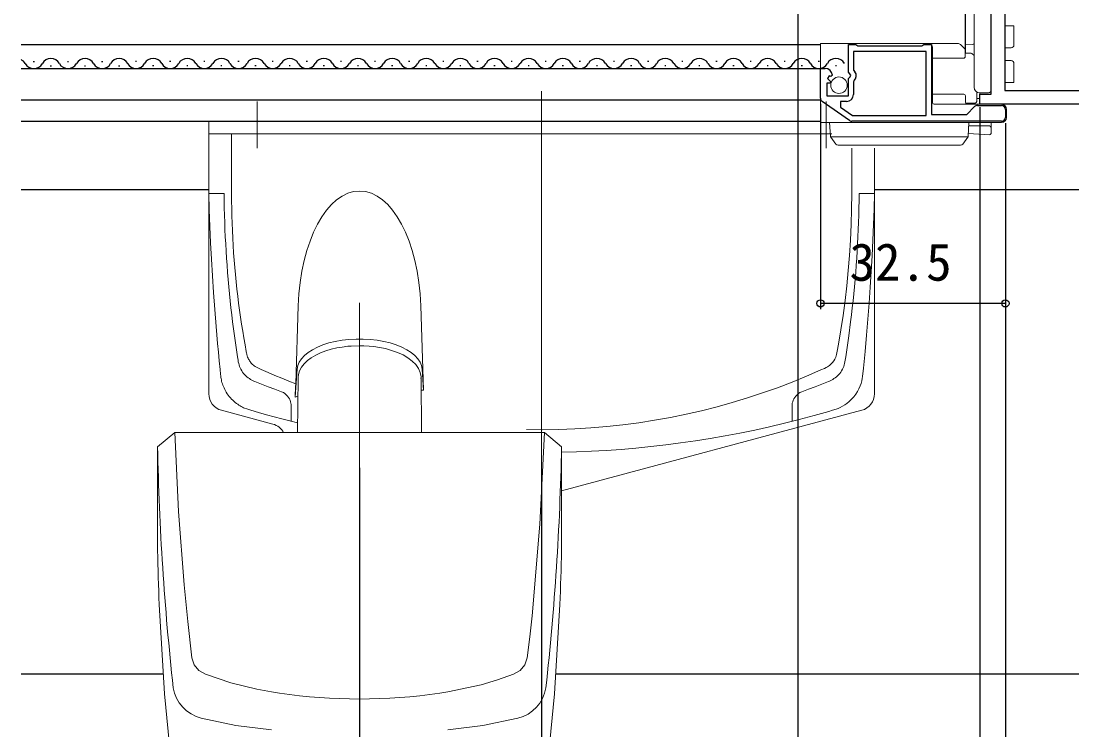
# Model space of a CAD drawing. Units: millimetres, scale not verified. Extents: x -525 to 525, y -783 to 779.
# Drawn here: x 175.7 to 360.4, y -604.7 to -480.1 of the extents above; entities that cross this region are included whole.
import ezdxf
from ezdxf.enums import TextEntityAlignment as Align

# ---------------------------------------------------------------- set-up
doc = ezdxf.new("R2010")
doc.units = ezdxf.units.MM
doc.header["$LTSCALE"] = 4
for name, color, linetype in [('0-3_YKK_11', 7, 'Continuous'), ('0-4_YKK_12', 2, 'Continuous'), ('0-7_YKK_D', 6, 'Continuous'), ('0-9_YSS_K', 3, 'Continuous')]:
    doc.layers.add(name, color=color, linetype=linetype)
doc.layers.add('0-5_YKK_13', color=4, linetype='Continuous', lineweight=18)
doc.styles.add('ＭＳ ゴシック', font='')
doc.styles.get('ＭＳ ゴシック').set_extended_font_data('MS Gothic')

msp = doc.modelspace()

# ---------------------------------------------------------------- linework, layer by layer
at = {"layer": '0-3_YKK_11'}
for p, q in [((321.36, -497.573), (316.54, -494.208)), ((343.831, -494.899), (348.041, -494.899)), ((348.741, -495.599), (348.741, -496.999)), ((348.041, -497.699), (321.761, -497.699))]:
    msp.add_line(p, q, dxfattribs=at)
for points in [[(391.441, -493.699), (391.441, -490.799), (385.441, -490.799), (385.441, -493.199), (387.041, -493.199), (387.041, -494.699), (372.241, -494.699), (372.241, -507.607), (372.491, -507.903), (372.741, -508.199), (372.741, -509.699), (370.241, -509.699), (370.241, -494.699), (344.241, -494.699), (344.241, -492.899), (346.241, -492.899), (346.241, -468.199), (349.541, -468.199)], [(355.622, -476.481), (355.136, -476.099), (348.641, -476.099), (348.641, -492.299)], [(348.641, -492.299), (370.241, -492.299), (370.241, -478.699), (358.441, -478.699)], [(318.34, -489.581), (318.089, -489.792), (317.77, -489.707), (317.5, -490.175), (318.077, -490.752), (317.974, -490.999), (317.341, -490.999), (317.341, -493.199), (321.141, -493.199), (321.141, -490.199), (321.441, -489.899), (321.594, -489.57), (321.141, -489.03), (321.141, -484.199), (322.468, -484.199), (322.641, -484.299), (322.814, -484.399), (334.068, -484.399), (334.241, -484.299), (334.414, -484.199), (335.741, -484.199), (335.741, -496.499), (341.941, -496.499), (343.336, -495.104)], [(321.855, -496.699), (334.841, -496.699), (334.841, -485.399), (322.041, -485.399), (322.041, -488.703), (322.283, -488.992)], [(316.241, -493.634), (316.241, -488.399), (317.045, -488.399)], [(322.148, -490.542), (322.041, -490.771), (322.041, -492.999)], [(320.841, -494.199), (319.741, -494.199), (319.741, -495.223), (321.855, -496.699)]]:
    msp.add_lwpolyline(points, dxfattribs=at)
for centre, radius, start, end in [((317.045, -489.699), 1.3, 5.2159, 90.00002), ((321.441, -489.699), 1.1, 310.00519, 40.00001), ((320.841, -492.999), 1.2, 270.00001, 359.99999), ((316.941, -493.634), 0.7, 180.00002, 235.08063), ((343.831, -495.599), 0.7, 89.99997, 134.99996), ((348.041, -495.599), 0.7, 0.00001, 89.99999), ((321.761, -496.999), 0.7, 235.08065, 270.00008), ((348.041, -496.999), 0.7, 270.00001, 359.99999)]:
    msp.add_arc(centre, radius, start, end, dxfattribs=at)
at = {"layer": '0-4_YKK_12'}
for p, q in [((341.741, -485.699), (341.741, -470.199)), ((175.741, -484.199), (316.241, -484.199)), ((177.891, -487.181), (178.091, -487.181)), ((183.891, -487.181), (184.091, -487.181)), ((189.891, -487.181), (190.091, -487.181)), ((195.862, -487.131), (196.062, -487.131)), ((201.862, -487.131), (202.062, -487.131)), ((207.862, -487.131), (208.062, -487.131)), ((213.862, -487.131), (214.062, -487.131)), ((219.862, -487.131), (220.062, -487.131)), ((225.862, -487.131), (226.062, -487.131)), ((231.862, -487.131), (232.062, -487.131)), ((237.862, -487.131), (238.062, -487.131)), ((243.862, -487.131), (244.062, -487.131)), ((249.862, -487.131), (250.062, -487.131)), ((255.862, -487.131), (256.062, -487.131)), ((261.862, -487.131), (262.062, -487.131)), ((267.862, -487.131), (268.062, -487.131)), ((273.862, -487.131), (274.062, -487.131)), ((279.862, -487.131), (280.062, -487.131)), ((285.862, -487.131), (286.062, -487.131)), ((291.862, -487.131), (292.062, -487.131)), ((297.862, -487.131), (298.062, -487.131)), ((303.862, -487.131), (304.062, -487.131)), ((309.862, -487.131), (310.062, -487.131)), ((315.862, -487.131), (316.062, -487.131)), ((175.741, -488.399), (316.241, -488.399)), ((180.891, -487.941), (181.091, -487.941)), ((186.891, -487.941), (187.091, -487.941)), ((192.891, -487.941), (193.091, -487.941)), ((198.862, -487.891), (199.062, -487.891)), ((204.862, -487.891), (205.062, -487.891)), ((210.862, -487.891), (211.062, -487.891)), ((216.862, -487.891), (217.062, -487.891)), ((222.862, -487.891), (223.062, -487.891)), ((228.862, -487.891), (229.062, -487.891)), ((234.862, -487.891), (235.062, -487.891)), ((240.862, -487.891), (241.062, -487.891)), ((246.862, -487.891), (247.062, -487.891)), ((252.862, -487.891), (253.062, -487.891)), ((258.862, -487.891), (259.062, -487.891)), ((264.862, -487.891), (265.062, -487.891)), ((270.862, -487.891), (271.062, -487.891)), ((276.862, -487.891), (277.062, -487.891)), ((282.862, -487.891), (283.062, -487.891)), ((288.862, -487.891), (289.062, -487.891)), ((294.862, -487.891), (295.062, -487.891)), ((300.862, -487.891), (301.062, -487.891)), ((306.862, -487.891), (307.062, -487.891)), ((312.862, -487.891), (313.062, -487.891)), ((318.862, -487.891), (319.062, -487.891)), ((316.241, -493.999), (175.741, -493.999)), ((175.741, -497.699), (316.241, -497.699)), ((175.741, -509.699), (208.741, -509.699)), ((325.741, -509.699), (370.841, -509.699))]:
    msp.add_line(p, q, dxfattribs=at)
for centre, start, end in [((174.991, -488.399), 29.20254, 64.1402), ((177.991, -486.722), 209.20254, 330.79746), ((180.991, -488.399), 29.20254, 150.79746), ((183.991, -486.722), 209.20254, 330.79746), ((186.991, -488.399), 29.20254, 150.79746), ((189.991, -486.722), 209.20254, 330.79746), ((192.991, -488.399), 29.20254, 150.79746), ((195.962, -486.673), 209.20254, 330.79746), ((198.962, -488.35), 29.20254, 150.79746), ((201.962, -486.673), 209.20254, 330.79746), ((204.962, -488.35), 29.20254, 150.79746), ((207.962, -486.673), 209.20254, 330.79746), ((210.962, -488.35), 29.20254, 150.79746), ((213.962, -486.673), 209.20254, 330.79746), ((216.962, -488.35), 29.20254, 150.79746), ((219.962, -486.673), 209.20254, 330.79746), ((222.962, -488.35), 29.20254, 150.79746), ((225.962, -486.673), 209.20254, 330.79746), ((228.962, -488.35), 29.20254, 150.79746), ((231.962, -486.673), 209.20254, 330.79746), ((234.962, -488.35), 29.20254, 150.79746), ((237.962, -486.673), 209.20254, 330.79746), ((240.962, -488.35), 29.20254, 150.79746), ((243.962, -486.673), 209.20254, 330.79746), ((246.962, -488.35), 29.20254, 150.79746), ((249.962, -486.673), 209.20254, 330.79746), ((252.962, -488.35), 29.20254, 150.79746), ((255.962, -486.673), 209.20254, 330.79746), ((258.962, -488.35), 29.20254, 150.79746), ((261.962, -486.673), 209.20254, 330.79746), ((264.962, -488.35), 29.20254, 150.79746), ((267.962, -486.673), 209.20254, 330.79746), ((270.962, -488.35), 29.20254, 150.79746), ((273.962, -486.673), 209.20254, 330.79746), ((276.962, -488.35), 29.20254, 150.79746), ((279.962, -486.673), 209.20254, 330.79746), ((282.962, -488.35), 29.20254, 150.79746), ((285.962, -486.673), 209.20254, 330.79746), ((288.962, -488.35), 29.20254, 150.79746), ((291.962, -486.673), 209.20254, 330.79746), ((294.962, -488.35), 29.20254, 150.79746), ((297.962, -486.673), 209.20254, 330.79746), ((300.962, -488.35), 29.20254, 150.79746), ((303.962, -486.673), 209.20254, 330.79746), ((306.962, -488.35), 29.20254, 150.79746), ((309.962, -486.673), 209.20254, 330.79746), ((312.962, -488.35), 29.20254, 150.79746), ((315.962, -486.673), 209.20254, 330.79746), ((318.962, -488.35), 29.20254, 150.79746)]:
    msp.add_arc(centre, 1.718, start, end, dxfattribs=at)
at = {"layer": '0-5_YKK_13'}
for p, q in [((343.241, -491.699), (343.241, -471.199)), ((350.241, -481.899), (350.241, -484.268)), ((316.241, -483.999), (316.241, -484.699)), ((319.346, -483.999), (316.241, -483.999)), ((316.241, -488.399), (316.241, -484.699)), ((319.346, -483.999), (320.336, -483.999)), ((320.336, -483.999), (335.241, -483.999)), ((340.357, -483.999), (335.241, -483.999)), ((335.941, -484.699), (335.941, -493.199)), ((341.135, -484.487), (340.852, -484.204)), ((341.454, -484.805), (341.135, -484.487)), ((341.667, -486.296), (341.659, -485.294)), ((342.63, -485.699), (341.662, -485.699)), ((341.741, -484.243), (342.946, -484.222)), ((343.241, -486.128), (342.825, -485.771)), ((348.641, -484.778), (349.745, -484.768)), ((335.941, -486.599), (341.367, -486.599)), ((348.641, -487.02), (349.745, -487.03)), ((350.241, -487.53), (350.241, -489.899)), ((316.241, -493.199), (316.241, -488.399)), ((350.241, -490.899), (348.641, -490.899)), ((350.241, -489.899), (350.241, -490.899)), ((267.241, -492.421), (267.241, -560.085)), ((341.428, -492.899), (335.941, -492.899)), ((343.723, -494.202), (343.738, -492.563)), ((345.745, -492.686), (344.241, -492.699)), ((344.241, -492.699), (344.241, -493.123)), ((344.241, -493.123), (344.241, -493.399)), ((217.241, -502.399), (217.241, -494.199)), ((316.241, -494.299), (316.241, -493.199)), ((316.241, -497.739), (316.241, -494.299)), ((317.241, -502.399), (317.241, -494.199)), ((335.941, -493.199), (335.941, -494.399)), ((336.241, -494.699), (348.041, -494.699)), ((341.738, -494.402), (341.728, -493.196)), ((341.755, -494.499), (343.423, -494.499)), ((344.241, -493.399), (344.241, -493.699)), ((344.241, -494.699), (344.241, -493.999)), ((348.941, -495.599), (348.941, -496.999)), ((208.741, -545.597), (208.741, -497.699)), ((316.241, -497.899), (316.241, -497.739)), ((321.722, -497.899), (316.241, -497.899)), ((348.041, -497.899), (321.722, -497.899)), ((342.304, -498.499), (345.941, -498.499)), ((346.241, -497.899), (346.241, -498.199)), ((346.241, -498.799), (346.241, -498.199)), ((208.741, -499.899), (208.741, -510.399)), ((208.741, -499.899), (208.741, -510.399)), ((212.741, -499.899), (208.741, -499.899)), ((208.741, -499.899), (318.25, -499.899)), ((208.741, -499.899), (318.25, -499.899)), ((212.741, -499.899), (212.741, -510.399)), ((342.174, -500.402), (318.007, -500.402)), ((318.046, -500.473), (318.057, -500.489)), ((318.057, -500.489), (318.936, -501.694)), ((341.246, -501.694), (342.124, -500.489)), ((342.124, -500.489), (342.136, -500.473)), ((345.922, -500.047), (342.223, -499.821)), ((346.241, -498.799), (346.241, -499.748)), ((319.34, -501.899), (319.744, -501.899)), ((321.741, -510.399), (321.741, -502.399)), ((325.741, -545.597), (325.741, -502.399)), ((325.741, -502.399), (325.741, -510.399)), ((208.741, -510.399), (211.429, -510.399)), ((325.741, -510.399), (323.052, -510.399)), ((235.241, -529.599), (235.241, -559.599)), ((224.025, -543.846), (224.472, -530.137)), ((246.01, -530.137), (246.493, -544.977)), ((224.248, -541.263), (223.902, -546.21)), ((224.429, -542.768), (224.331, -552.421)), ((224.431, -542.669), (224.428, -542.796)), ((246.15, -552.421), (246.053, -542.768)), ((246.493, -544.977), (246.234, -541.263)), ((224.396, -546.032), (223.902, -546.21)), ((246.493, -544.977), (246.075, -544.977)), ((220.017, -550.921), (210.964, -548.495)), ((223.241, -550.439), (223.241, -547.756)), ((323.517, -548.495), (270.741, -562.636)), ((311.241, -550.439), (311.241, -547.756)), ((202.762, -552.421), (199.741, -554.921)), ((267.72, -552.421), (202.762, -552.421)), ((270.741, -554.921), (267.72, -552.421)), ((199.741, -554.921), (199.741, -573.113)), ((270.741, -573.113), (270.741, -554.921))]:
    msp.add_line(p, q, dxfattribs=at)
for points in [[(346.241, -471.212), (346.241, -491.686), (346.241, -492.186)], [(348.641, -480.899), (350.241, -480.899), (350.241, -481.899)], [(343.728, -493.695), (344.241, -493.699), (344.241, -493.999)], [(342.193, -500.314), (342.341, -497.899), (341.343, -497.899), (318.839, -497.899), (317.841, -497.899), (317.988, -500.314)], [(319.744, -501.899), (340.438, -501.899), (340.842, -501.899)], [(210.724, -541.35), (210.569, -539.807), (210.422, -538.276), (210.281, -536.755), (210.146, -535.243), (210.018, -533.74), (209.78, -530.758), (209.566, -527.802), (209.375, -524.869), (209.206, -521.955), (209.059, -519.054), (208.932, -516.164), (208.826, -513.28), (208.741, -510.399)], [(211.429, -510.399), (211.445, -511.663), (211.468, -512.927), (211.5, -514.191), (211.54, -515.454), (211.588, -516.717), (211.644, -517.979), (211.709, -519.239), (211.781, -520.498), (211.862, -521.755), (211.95, -523.011), (212.047, -524.264), (212.151, -525.514), (212.263, -526.762), (212.383, -528.008), (212.51, -529.25), (212.644, -530.49), (212.786, -531.727), (212.936, -532.96), (213.255, -535.417), (213.603, -537.861), (213.786, -539.078), (213.881, -539.686), (213.931, -539.982), (213.992, -540.255), (214.067, -540.515), (214.155, -540.772), (214.259, -541.027), (214.38, -541.279), (214.519, -541.528), (214.677, -541.771), (214.852, -542.004), (215.04, -542.223), (215.239, -542.426), (215.445, -542.611), (215.655, -542.78), (215.87, -542.933), (216.091, -543.073), (216.317, -543.202), (216.553, -543.322)], [(212.741, -510.399), (212.746, -511.704), (212.763, -513.01), (212.791, -514.314), (212.83, -515.617), (212.881, -516.918), (212.943, -518.217), (213.016, -519.512), (213.099, -520.803), (213.194, -522.089), (213.299, -523.37), (213.415, -524.646), (213.542, -525.915), (213.678, -527.177), (213.824, -528.431), (213.98, -529.678), (214.145, -530.916), (214.32, -532.145), (214.504, -533.366), (214.696, -534.576), (214.897, -535.777), (215.106, -536.968), (215.323, -538.148), (215.378, -538.441), (215.406, -538.586), (215.436, -538.717), (215.468, -538.834), (215.501, -538.941), (215.571, -539.136), (215.646, -539.315), (215.726, -539.479), (215.811, -539.633), (215.901, -539.778), (215.996, -539.918), (216.098, -540.051), (216.207, -540.181), (216.323, -540.306), (216.448, -540.429), (216.585, -540.549), (216.737, -540.669)], [(323.052, -510.399), (323.037, -511.663), (323.013, -512.927), (322.982, -514.191), (322.942, -515.454), (322.894, -516.717), (322.837, -517.979), (322.773, -519.239), (322.7, -520.498), (322.62, -521.755), (322.531, -523.011), (322.435, -524.264), (322.33, -525.514), (322.218, -526.762), (322.099, -528.008), (321.972, -529.25), (321.837, -530.49), (321.695, -531.727), (321.546, -532.96), (321.226, -535.417), (320.879, -537.861), (320.695, -539.078), (320.601, -539.686), (320.55, -539.982), (320.489, -540.255), (320.415, -540.515), (320.327, -540.772), (320.223, -541.027), (320.102, -541.279), (319.962, -541.528), (319.804, -541.771), (319.63, -542.004), (319.441, -542.223), (319.242, -542.426), (319.037, -542.611), (318.826, -542.78), (318.611, -542.933), (318.391, -543.073), (318.165, -543.202), (317.929, -543.322)], [(321.131, -523.946), (321.349, -521.267), (321.52, -518.568), (321.643, -515.852), (321.717, -513.127), (321.741, -510.399)], [(324.332, -535.286), (324.569, -532.449), (324.785, -529.638), (324.979, -526.85), (325.154, -524.081), (325.309, -521.327), (325.445, -518.585), (325.562, -515.852), (325.66, -513.124), (325.741, -510.399)], [(264.575, -551.87), (267.405, -551.9), (270.234, -551.862), (273.061, -551.758), (275.884, -551.587), (278.701, -551.35), (281.509, -551.047), (284.306, -550.679), (287.09, -550.246), (289.86, -549.749), (292.613, -549.187), (295.347, -548.562), (298.06, -547.874), (300.75, -547.125), (303.417, -546.316), (306.057, -545.447), (308.67, -544.52), (311.254, -543.536), (313.807, -542.495), (316.327, -541.401), (316.951, -541.118), (317.251, -540.978), (317.481, -540.849), (317.668, -540.724), (317.835, -540.599), (318.118, -540.346), (318.358, -540.083), (318.567, -539.799), (318.751, -539.489), (318.913, -539.13), (318.986, -538.925), (319.053, -538.686), (319.113, -538.392), (319.171, -538.085), (319.397, -536.851), (319.823, -534.349), (320.211, -531.804), (320.56, -529.219), (320.868, -526.598), (321.131, -523.946)], [(270.741, -555.865), (273.357, -555.795), (275.973, -555.687), (278.589, -555.541), (281.205, -555.357), (283.819, -555.134), (286.433, -554.873), (289.046, -554.573), (291.659, -554.235), (294.27, -553.858), (296.88, -553.442), (299.488, -552.987), (302.095, -552.493), (304.701, -551.958), (307.305, -551.384), (309.907, -550.77), (312.507, -550.115), (315.105, -549.419), (317.7, -548.682), (318.349, -548.491), (319.005, -548.287), (319.354, -548.154), (319.719, -547.991), (320.101, -547.793), (320.497, -547.554), (320.903, -547.27), (321.312, -546.936), (321.714, -546.552), (322.095, -546.125), (322.443, -545.664), (322.748, -545.183), (323.003, -544.699), (323.209, -544.222), (323.369, -543.764), (323.49, -543.328), (323.576, -542.916), (323.635, -542.528), (323.787, -541.059), (324.071, -538.155), (324.332, -535.286)], [(246.234, -541.263), (246.119, -540.64), (245.864, -540.028), (245.471, -539.434), (244.947, -538.867), (244.296, -538.332), (243.529, -537.839), (242.654, -537.392), (241.683, -536.997), (240.63, -536.66), (239.506, -536.385), (238.327, -536.176), (237.109, -536.035), (235.866, -535.964), (234.615, -535.964), (233.373, -536.035), (232.154, -536.176), (230.976, -536.385), (229.852, -536.66), (228.798, -536.997), (227.828, -537.392), (226.953, -537.839), (226.185, -538.332), (225.535, -538.867), (225.01, -539.434), (224.617, -540.028), (224.362, -540.64), (224.248, -541.263)], [(246.032, -542.882), (246.049, -542.636), (245.903, -541.844), (245.59, -541.134), (245.115, -540.462), (244.494, -539.839), (243.743, -539.273), (242.878, -538.768), (241.914, -538.327), (240.871, -537.955), (239.783, -537.656), (238.714, -537.437), (237.738, -537.293), (236.933, -537.212), (235.977, -537.156), (235.241, -537.143), (233.75, -537.196), (233.157, -537.247), (232.194, -537.368), (231.232, -537.538), (230.251, -537.769), (229.29, -538.059), (228.375, -538.407), (227.525, -538.809), (226.754, -539.263), (226.076, -539.764), (225.499, -540.312), (225.033, -540.905), (224.689, -541.543), (224.482, -542.228), (224.453, -542.657)], [(216.737, -540.669), (216.907, -540.788), (216.999, -540.848), (217.101, -540.908), (217.218, -540.971), (217.352, -541.037), (217.949, -541.308), (219.149, -541.841), (220.357, -542.361), (221.572, -542.869), (222.795, -543.364), (224.025, -543.846)], [(224.348, -550.714), (222.974, -550.371), (221.6, -550.017), (220.227, -549.651), (218.854, -549.274), (217.482, -548.885), (216.111, -548.485), (215.768, -548.383), (215.415, -548.265), (215.043, -548.119), (214.849, -548.032), (214.652, -547.937), (214.449, -547.831), (214.243, -547.714), (214.033, -547.585), (213.819, -547.444), (213.604, -547.289), (213.388, -547.121), (213.172, -546.938), (212.957, -546.741), (212.747, -546.532), (212.543, -546.31), (212.347, -546.077), (212.16, -545.834), (211.985, -545.585), (211.822, -545.331), (211.673, -545.075), (211.538, -544.819), (211.417, -544.564), (211.309, -544.313), (211.214, -544.066), (211.132, -543.825), (211.061, -543.59), (211, -543.361), (210.949, -543.139), (210.907, -542.924), (210.872, -542.716), (210.845, -542.515), (210.804, -542.125), (210.724, -541.35)], [(216.553, -543.322), (216.68, -543.381), (216.818, -543.439), (217.991, -543.904), (219.169, -544.358), (220.353, -544.801), (221.541, -545.234)], [(223.902, -546.21), (223.904, -546.167), (223.906, -546.124), (223.909, -546.082), (223.911, -546.04), (223.913, -545.999), (223.915, -545.959), (223.917, -545.919), (223.919, -545.88), (223.921, -545.841), (223.923, -545.803), (223.925, -545.765), (223.927, -545.728), (223.929, -545.691), (223.931, -545.655), (223.933, -545.619), (223.935, -545.584), (223.936, -545.55), (223.938, -545.516), (223.94, -545.482), (223.942, -545.449), (223.943, -545.417), (223.945, -545.385), (223.947, -545.353), (223.948, -545.322), (223.95, -545.292), (223.951, -545.261), (223.954, -545.203), (223.957, -545.146), (223.96, -545.091), (223.963, -545.037), (223.966, -544.986), (223.968, -544.936), (223.971, -544.887), (223.973, -544.841), (223.976, -544.796), (223.978, -544.752), (223.98, -544.71), (223.982, -544.67), (223.984, -544.631)], [(223.984, -544.631), (223.986, -544.593), (223.988, -544.557), (223.99, -544.522), (223.992, -544.488), (223.993, -544.455), (223.995, -544.424), (223.996, -544.394), (223.998, -544.365), (223.999, -544.337), (224.001, -544.311), (224.002, -544.285), (224.003, -544.26), (224.005, -544.237), (224.006, -544.214), (224.007, -544.192), (224.008, -544.171), (224.009, -544.15), (224.01, -544.131), (224.011, -544.112), (224.012, -544.094), (224.013, -544.077), (224.014, -544.06), (224.015, -544.044), (224.016, -544.028), (224.016, -544.013), (224.017, -543.998), (224.019, -543.97), (224.02, -543.944), (224.021, -543.918), (224.022, -543.894), (224.025, -543.846)], [(317.929, -543.322), (317.801, -543.381), (317.664, -543.439), (316.491, -543.904), (315.312, -544.358), (314.129, -544.801), (312.941, -545.234)], [(223.241, -547.756), (223.226, -547.502), (223.184, -547.247), (223.115, -546.992), (223.019, -546.737), (222.897, -546.484), (222.747, -546.237), (222.569, -545.998), (222.36, -545.769), (222.119, -545.558), (221.845, -545.375), (221.541, -545.234)], [(311.241, -547.756), (311.255, -547.502), (311.297, -547.247), (311.366, -546.992), (311.462, -546.737), (311.585, -546.484), (311.734, -546.237), (311.912, -545.998), (312.121, -545.769), (312.363, -545.558), (312.636, -545.375), (312.941, -545.234)], [(202.762, -552.421), (203.396, -566.268), (204.39, -579.159), (205.032, -585.598), (205.77, -592.031), (206.163, -593.213), (206.991, -594.21), (208.178, -594.902), (212.596, -596.372), (217.183, -597.51), (219.74, -597.985), (221.163, -598.209)], [(249.319, -598.209), (250.742, -597.985), (256.585, -596.734), (259.468, -595.888), (262.304, -594.902), (263.463, -594.233), (264.297, -593.251), (264.711, -592.031), (265.149, -588.317), (265.555, -584.6), (266.939, -568.535), (267.72, -552.421)], [(200.034, -582.655), (200.982, -598.336), (202.499, -613.984)], [(267.983, -613.984), (269.5, -598.336), (270.447, -582.655)], [(207.426, -602.586), (213.487, -603.917), (219.741, -604.689)], [(250.741, -604.689), (256.927, -603.929), (263.055, -602.586)]]:
    msp.add_lwpolyline(points, dxfattribs=at)
msp.add_circle((319.491, -491.351), 1.45, dxfattribs=at)
for centre, radius, start, end in [((342.941, -483.922), 0.3, 271, 0), ((335.241, -484.699), 0.7, 0, 90), ((340.357, -484.699), 0.7, 45, 90), ((340.959, -485.3), 0.7, 0.5, 45), ((342.63, -485.999), 0.3, 49.39871, 90), ((349.741, -484.268), 0.5, 270.5, 0), ((341.367, -486.299), 0.3, 270, 0.5), ((349.741, -487.53), 0.5, 0, 89.5), ((341.428, -493.199), 0.3, 0.5, 90), ((341.428, -493.199), 0.3, 0.5, 90), ((344.241, -491.699), 1, 180, 270), ((345.741, -492.186), 0.5, 270.5, 0), ((336.241, -494.399), 0.3, 180, 270), ((342.038, -494.399), 0.3, 180.5, 270), ((343.423, -494.199), 0.3, 270, 359.5), ((348.041, -495.599), 0.9, 0, 90), ((345.941, -498.799), 0.3, 0, 90), ((348.041, -496.999), 0.9, 270, 0), ((318.288, -500.296), 0.3, 183.5, 216.09486), ((341.894, -500.296), 0.3, 323.90514, 356.5), ((345.941, -499.748), 0.3, 266.5, 0), ((319.34, -501.399), 0.5, 216.09486, 270), ((340.842, -501.399), 0.5, 270, 323.90514), ((211.741, -545.597), 3, 180, 255), ((322.741, -545.597), 3, 285, 0), ((219.241, -553.818), 3, 27.75736, 75), ((668.686, -545.645), 469.037, 181.13323, 186.31938), ((-198.207, -545.645), 469.039, 353.68064, 358.86675), ((649.813, -564.042), 450.163, 181.15471, 182.36976), ((-179.331, -564.042), 450.163, 357.63024, 358.84529), ((208.908, -596.271), 6.486, 188.87596, 256.79793), ((235.241, -503.021), 96.223, 261.58702, 278.41288), ((261.67, -596.361), 6.378, 282.54345, 351.78266)]:
    msp.add_arc(centre, radius, start, end, dxfattribs=at)
msp.add_ellipse((235.241, -531.542), major_axis=(0, -21.594), ratio=0.499771, start_param=1.6359062, end_param=4.6472791, dxfattribs=at)
at = {"layer": '0-7_YKK_D'}
for p, q in [((312.241, -464.199), (312.241, -698.709)), ((316.241, -494.634), (316.241, -530.699)), ((344.241, -495.199), (344.241, -698.709)), ((344.241, -495.199), (344.241, -678.709)), ((344.241, -495.249), (344.241, -698.709)), ((348.741, -497.999), (348.741, -658.709)), ((348.741, -497.999), (348.741, -530.699)), ((348.741, -497.999), (348.741, -658.709)), ((348.741, -529.699), (316.241, -529.699)), ((235.241, -558.601), (235.241, -638.709)), ((267.241, -559.884), (267.241, -638.709)), ((267.241, -559.884), (267.241, -638.709))]:
    msp.add_line(p, q, dxfattribs=at)
for centre in [(316.241, -529.699), (348.741, -529.699)]:
    msp.add_circle(centre, 0.637, dxfattribs=at)
at = {"layer": '0-9_YSS_K'}
for p, q in [((175.741, -594.803), (200.768, -594.803)), ((269.713, -594.811), (370.241, -594.811))]:
    msp.add_line(p, q, dxfattribs=at)

# ---------------------------------------------------------------- texts
at = {"layer": '0-7_YKK_D', "style": 'ＭＳ ゴシック'}
msp.add_text('32.5', height=6.598, dxfattribs=at).set_placement((321.343, -527.699), align=Align.BOTTOM_LEFT)

doc.saveas('drawing.dxf')
